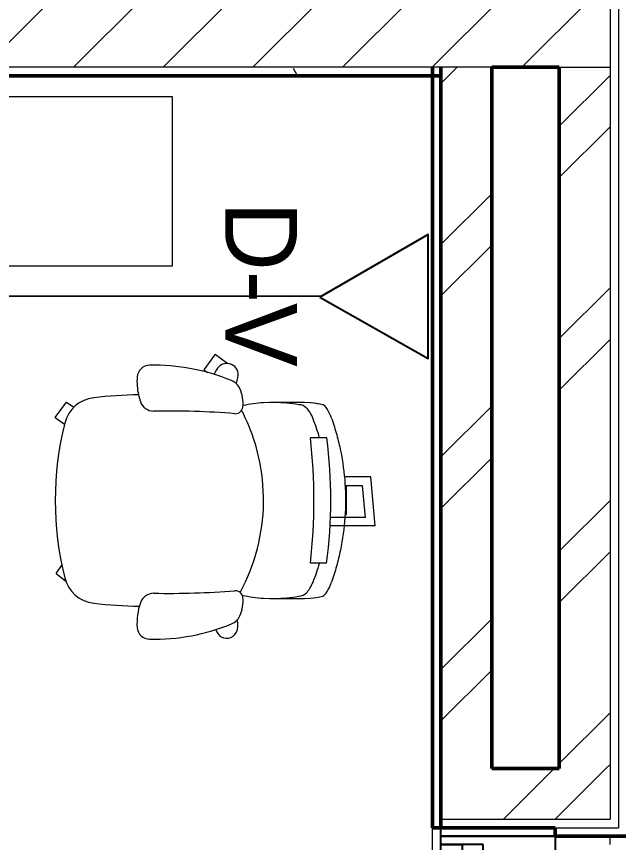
# Model space of a CAD drawing. Header units: millimetres. Extents: x -9358 to 257996, y -67499 to 9117.
# Drawn here: x 49746 to 51170, y -14533 to -12578 of the extents above; entities that cross this region are included whole.
import ezdxf

# ---------------------------------------------------------------- set-up
doc = ezdxf.new("R2010")
doc.units = ezdxf.units.MM
doc.header["$LTSCALE"] = 1000
for name, color, linetype, lineweight in [('A-FLR-PAT', 8, 'Continuous', 18), ('A-FRN', 8, 'Continuous', 9), ('A-WAL-CLD', 8, 'Continuous', 9), ('A-WAL-CMU', 8, 'Continuous', 50), ('A-WAL-LOW-30', 8, 'Continuous', 18), ('A-WAL-PAT-1', 8, 'Continuous', 9), ('A-WIN', 8, 'Continuous', 9), ('A-WIN-1', 8, 'Continuous', 25), ('A-WIN-2', 8, 'Continuous', 18)]:
    doc.layers.add(name, color=color, linetype=linetype, lineweight=lineweight)
doc.layers.add('CCTV', color=4, linetype='Continuous')
doc.layers.add('DATANET', color=4, linetype='Continuous')
pattern_1 = [(45, (0, 0), (-251.4472, 251.4472), []), (45, (0, 381), (-251.4472, 251.4472), [])]

# ---------------------------------------------------------------- blocks, each defined once
blk = doc.blocks.new('D-V')
at = {"color": 3}
blk.add_lwpolyline([(1.2, 256.5), (146.9, 0), (-146.9, 0), (1.2, 256.5)], dxfattribs=at)
at = {"layer": 'CCTV', "color": 2}
blk.add_attdef('D-V', (-225.1, 246.5), '', height=170, dxfattribs=at)
blk = doc.blocks.new('Sliding_Window_Single - 1500 x 2700-2664406-01-Ground Floor Furniture Plan')
at = {"layer": 'A-WIN'}
for p, q in [((-675, 135), (705, 135)), ((-10, -35), (-675, -35)), ((675, -35), (40, -35)), ((-10, -85), (-645, -85)), ((40, -85), (675, -85)), ((-645, -135), (-10, -135)), ((725, -135), (40, -135)), ((40, -135), (725, -135))]:
    blk.add_line(p, q, dxfattribs=at)
at = {"layer": 'A-WIN-1'}
for p, q in [((-715, 135), (-675, 135)), ((-715, -135), (-715, 135)), ((-715, 135), (-715, -135)), ((-675, 135), (-675, -35)), ((705, 135), (745, 135)), ((705, -35), (705, 135)), ((745, 135), (745, -135)), ((745, -135), (745, 135)), ((-695, -35), (-695, -135)), ((-675, -35), (-695, -35)), ((-10, -85), (-10, -35)), ((-10, -35), (40, -35)), ((40, -35), (40, -85)), ((675, -85), (675, -35)), ((675, -35), (725, -35)), ((725, -35), (705, -35)), ((725, -135), (725, -35)), ((725, -35), (725, -85)), ((-695, -135), (-695, -85)), ((-695, -85), (-645, -85)), ((-645, -85), (-645, -135)), ((-10, -135), (-10, -85)), ((-10, -85), (40, -85)), ((40, -85), (-10, -85)), ((40, -85), (40, -135)), ((725, -85), (675, -85)), ((-715, -135), (-735, -135)), ((-695, -135), (-715, -135)), ((-645, -135), (-695, -135)), ((40, -135), (-10, -135)), ((745, -135), (725, -135)), ((765, -135), (745, -135))]:
    blk.add_line(p, q, dxfattribs=at)
at = {"layer": 'A-WIN-2'}
for p, q in [((40, -50), (675, -50)), ((40, -70), (40, -50)), ((675, -50), (675, -70)), ((675, -70), (40, -70)), ((-645, -100), (-10, -100)), ((-645, -120), (-645, -100)), ((-10, -100), (-10, -120)), ((-10, -120), (-645, -120))]:
    blk.add_line(p, q, dxfattribs=at)
blk = doc.blocks.new('Task chair 9554N35 - Task chair 9554N35-745676-01-Ground Floor Furniture Plan')
at = {"layer": 'A-FRN'}
for p, q in [((-172.9, 306.8), (-189.9, 284.3)), ((-172.9, 306.8), (-153.2, 293.1)), ((196.3, 309), (180.3, 287)), ((196.3, 309), (233.1, 282.3)), ((233.1, 282.3), (220.5, 265)), ((309.5, -42.5), (303.3, -51.1)), ((346.3, -69.3), (309.5, -42.5)), ((346.3, -69.3), (324.3, -99.6)), ((208.7, -134.6), (213.5, -132.2)), ((-148.6, -333.2), (-148.6, -294.8)), ((148.6, -333.5), (148.6, -294.8)), ((-59.9, -447.8), (-59.9, -341.6)), ((-40.1, -424.9), (-40.1, -342.5)), ((-33.2, -377), (-33.2, -380)), ((-33.2, -380), (34.3, -380)), ((34.3, -418.4), (34.3, -377)), ((56.2, -437.7), (56.2, -375.4)), ((-40.1, -424.9), (34.3, -418.4)), ((-59.9, -447.8), (56.2, -437.7))]:
    blk.add_line(p, q, dxfattribs=at)
for centre, radius, start, end in [((0, -450.7), 759.4, 76.0583, 103.9416), ((-163.7, 208.7), 80, 103.9416, 173.6414), ((163.7, 208.7), 80, 6.3586, 76.0583), ((875.8, 92.8), 1126, 173.6414, 179.1387), ((-875.8, 92.8), 1126, 0.9685, 6.3586), ((-298.4, 85.1), 30, 94.385, 178.8307), ((-289.7, -26.9), 142.3, 70.4284, 94.4069), ((-253.5, 75.2), 34, 1.5783, 70.4284), ((245.3, 75.2), 34, 109.5716, 178.4217), ((281.6, -26.9), 142.3, 102.8407, 109.5716), ((281.6, -26.9), 142.3, 85.5931, 102.8407), ((290.2, 85.1), 30, 1.1693, 85.615), ((157.4, 76.4), 485.9, 178.9013, 202.3772), ((-165.6, 76.4), 485.9, 337.6228, 1.0987), ((1706.6, 39.8), 1926.5, 178.9201, 184.6505), ((-1714.8, 39.8), 1926.5, 355.3495, 1.0799), ((-301, -96.7), 25.2, 123.4121, 230.4202), ((-270.6, -142.7), 80.3, 115.9395, 123.4121), ((297.3, -97.1), 27.1, 257.0503, 54.9497), ((266.7, -140.7), 80.4, 54.9497, 66.5438), ((-296.1, -90.9), 32.8, 230.4202, 277.5798), ((-257.7, -94.4), 37, 202.4815, 245.4243), ((-231.5, -117.1), 18, 277.2916, 2.3739), ((223.3, -117.1), 18, 177.6261, 262.7084), ((249.5, -94.4), 37, 294.5757, 337.5185), ((-304.4, -28.7), 95.5, 277.5798, 283.1299), ((-239, -54.3), 81.3, 245.2067, 276.9285), ((-5.9, -191.7), 225.5, 165.0105, 178.0847), ((1.2, 277.4), 461.4, 241.6816, 296.7275), ((230.8, -54.3), 81.3, 263.0715, 294.7933), ((5.9, -191.7), 225.5, 1.9153, 14.4821), ((351.4, 138.5), 268.8, 253.8265, 257.0503), ((1424.9, -239.6), 1657.1, 178.0847, 181.9153), ((-1424.9, -239.6), 1657.1, 358.0847, 1.9153), ((192.1, -200.6), 424.1, 181.2804, 189.1246), ((-192.1, -200.6), 424.1, 350.8754, 358.7196), ((-202, -267.3), 24.7, 181.265, 228.1434), ((202, -267.3), 24.7, 311.8566, 358.735), ((18.2, 231.9), 573.4, 248.3703, 253.086), ((0, 988.3), 1291.7, 263.3947, 276.6053), ((-18.2, 231.9), 573.4, 286.914, 291.6297), ((1, 773.4), 1116.7, 262.3012, 277.5932)]:
    blk.add_arc(centre, radius, start, end, dxfattribs=at)
for centre, major_axis, ratio, start_param, end_param in [((-178.1, -286.4), (-48, 16.7), 0.376203, 0.715963, 1.386418), ((178.1, -286.7), (48.1, 16.1), 0.383717, 4.900693, 5.6098), ((2833.6, -1083.6), (-3058.7, 867.3), 0.246692, 0.098786, 0.133654), ((-2833.6, -1083.6), (3058.7, 867.3), 0.246692, 6.149531, 6.184399), ((-2839.6, -1069.5), (3064.8, 850.5), 0.246639, 6.151983, 6.185843), ((-182.4, -335.9), (-44.1, 13.7), 0.260293, 0.190015, 1.407049), ((182.6, -337.1), (43.9, 14.1), 0.248418, 4.873403, 6.095378)]:
    blk.add_ellipse(centre, major_axis=major_axis, ratio=ratio, start_param=start_param, end_param=end_param, dxfattribs=at)
blk.add_open_spline([(193.1, -345.6), (180.8, -349.8), (155.9, -357.6), (104.9, -369.7), (39.6, -378.5), (-39.7, -378.4), (-105, -369.4), (-155.9, -357.1), (-180.8, -349.3), (-193.1, -344.9)], degree=3, knots=[0, 0, 0, 0, 0.1, 0.2, 0.4, 0.6, 0.8, 0.9, 1, 1, 1, 1], dxfattribs=at)
blk = doc.blocks.new('secretary office - manager office -1 2-1846450-01-Ground Floor Furniture Plan')
at = {"layer": 'A-FRN'}
for p, q in [((-550, 700), (-950, 700)), ((-950, 700), (-950, -300)), ((-550, 0), (-550, 700)), ((550, 300), (-550, 300)), ((550, 300), (550, 0)), ((-350, 0), (-550, 0)), ((550, 0), (-350, 0)), ((-350, -310), (-350, 0)), ((550, -300), (550, 0)), ((-950, -300), (-950, -310)), ((-950, -310), (-360, -310)), ((-548, -310), (-548, -320)), ((-360, -310), (-350, -310)), ((-350, -300), (550, -300)), ((-350, -300), (550, -300)), ((550, -310), (-350, -310)), ((550, -310), (550, -300)), ((550, -320), (550, -310)), ((550, -320), (-548, -320))]:
    blk.add_line(p, q, dxfattribs=at)
blk = doc.blocks.new('G')
at = {"layer": 'A-WAL-PAT-1'}
h = blk.add_hatch(dxfattribs=at)
h.set_pattern_fill('FP_4', color=256, style=0, pattern_type=2)
h.set_pattern_definition([(45, (0, 0), (-106.066, 106.066), [])])
h.paths.add_polyline_path([(50870, -12550), (51150, -12550), (51150, -12250), (44149.7, -12250), (44149.7, -12550), (50764.3, -12550)], flags=0)
h = blk.add_hatch(dxfattribs=at)
h.set_pattern_fill('FP_2', color=256, style=0, pattern_type=2)
h.set_pattern_definition([(0, (0, 0), (812.8, 203.2), [33.528, -576.072, 33.528, -576.072, -3251.2]), (0, (0, 0), (812.8, 203.2), [-1219.2, 33.528, -1185.672, 33.528, -576.072, -1422.4]), (0, (0, 0), (812.8, 203.2), [-3048, 33.528, -372.872, 33.528, -982.472]), (120, (304.8, 101.6), (-582.3764, 602.30545), [33.528, -576.072, 33.528, -576.072, -3251.2]), (120, (304.8, 101.6), (-582.3764, 602.30545), [-1219.2, 33.528, -1185.672, 33.528, -576.072, -1422.4]), (120, (304.8, 101.6), (-582.3764, 602.30545), [-3048, 33.528, -372.872, 33.528, -982.472]), (240, (406.4, 508), (-230.4236, -805.50545), [33.528, -576.072, 33.528, -576.072, -3251.2]), (240, (406.4, 508), (-230.4236, -805.50545), [-1219.2, 33.528, -1185.672, 33.528, -576.072, -1422.4]), (240, (406.4, 508), (-230.4236, -805.50545), [-3048, 33.528, -372.872, 33.528, -982.472])])
h.paths.add_polyline_path([(50750, -12570), (50750, -12550), (44760, -12550), (44760, -12570), (50272.7, -12570)], flags=0)
h = blk.add_hatch(dxfattribs=at)
h.set_pattern_fill('FP_1', color=256, style=0, pattern_type=2)
h.set_pattern_definition(pattern_1)
h.paths.add_polyline_path([(50870, -14210), (50870, -12550), (50750, -12550), (50750, -14210), (50764.3, -14210)], flags=0)
h = blk.add_hatch(dxfattribs=at)
h.set_pattern_fill('FP_1', color=256, style=0, pattern_type=2)
h.set_pattern_definition(pattern_1)
h.paths.add_polyline_path([(51150, -14210), (51150, -12550), (51030, -12550), (51030, -14210)], flags=0)
h = blk.add_hatch(dxfattribs=at)
h.set_pattern_fill('FP_1', color=256, style=0, pattern_type=2)
h.set_pattern_definition(pattern_1)
h.paths.add_polyline_path([(51150, -14330), (51150, -14210), (50750, -14210), (50750, -14330), (50764.3, -14330)], flags=0)
at = {"layer": 'A-FLR-PAT'}
blk.add_line((51150, -14390), (51150, -14370), dxfattribs=at)
at = {"layer": 'A-WAL-CLD'}
for p, q in [((51150, -12250), (51150, -14330)), ((51170, -12250), (51170, -14350)), ((50870, -12550), (43539.7, -12550)), ((50750, -12570), (50750, -12550)), ((51030, -12550), (51150, -12550)), ((50750, -14330), (51150, -14330)), ((51020, -14350), (51170, -14350))]:
    blk.add_line(p, q, dxfattribs=at)
at = {"layer": 'A-WAL-CMU'}
for p, q in [((50730, -12550), (50730, -14350)), ((50750, -14350), (50750, -12550)), ((50870, -12550), (51030, -12550)), ((50870, -14210), (50870, -12550)), ((51030, -12550), (51030, -14210)), ((44780, -12570), (50750, -12570)), ((50750, -12570), (50750, -14350)), ((51030, -14210), (50870, -14210)), ((50730, -14350), (50750, -14350)), ((50750, -14350), (51020, -14350)), ((51020, -14350), (51020, -14370)), ((51020, -14370), (51190, -14370))]:
    blk.add_line(p, q, dxfattribs=at)
at = {"layer": 'A-WAL-LOW-30'}
blk.add_line((50730, -15850), (50730, -14350), dxfattribs=at)
at = {"layer": 'A-FRN'}
for name, p, rotation in [('secretary office - manager office -1 2-1846450-01-Ground Floor Furniture Plan', (49415, -13570), 270.0000000000017), ('Task chair 9554N35 - Task chair 9554N35-745676-01-Ground Floor Furniture Plan', (50146.2, -13575.5), 89.99999999999683)]:
    blk.add_blockref(name, p, dxfattribs=dict(at, rotation=rotation))
at = {"layer": 'A-WIN', "rotation": 270.0000000000002}
blk.add_blockref('Sliding_Window_Single - 1500 x 2700-2664406-01-Ground Floor Furniture Plan', (50885, -15085), dxfattribs=at)

msp = doc.modelspace()

# ---------------------------------------------------------------- block references
msp.add_blockref('G', (0, -148.1))

# ---------------------------------------------------------------- next in the draw order: linework, layer by layer
at = {"layer": 'DATANET', "color": 3}
msp.add_lwpolyline([(50464, -13241), (42815, -13239.1)], dxfattribs=at)

# ---------------------------------------------------------------- next in the draw order: block references
ref = msp.add_blockref('D-V', (50719.8, -13240.8), dxfattribs=dict(at, xscale=-1, rotation=90.01117176217535))
ref.add_attrib('D-V', 'D-V', (50239.7, -13015.9), dxfattribs={"layer": 'CCTV', "color": 3, "height": 170, "rotation": 270.0112})

doc.saveas('drawing.dxf')
